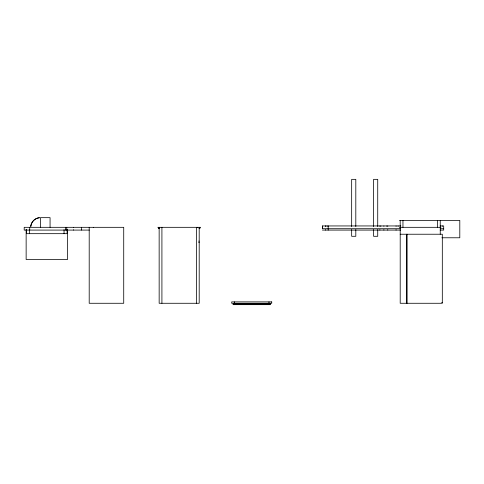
<?xml version="1.0" encoding="UTF-8"?>
<svg xmlns="http://www.w3.org/2000/svg" width="484" height="484" viewBox="0 0 484 484"><rect width="100%" height="100%" fill="white"/><g stroke="black" fill="none" stroke-linecap="round" stroke-linejoin="round"><path stroke-width="0.73" d="M400.437 228.708L322.411 228.708L322.417 225.943L400.843 225.943M322.417 228.708L322.411 225.943M399.518 220.42L459.8 220.42L459.8 237.777L441.886 237.777M440.125 225.943L443.695 225.943L443.695 230.088L440.204 230.088M157.784 227.323L200.57 227.323M399.518 227.323L440.924 227.323M158.462 228.012L159.472 228.012M199.118 228.012L199.886 228.012M159.472 228.363L158.462 228.363L158.462 227.323M199.118 228.363L199.886 228.363L199.886 227.323M440.337 228.708L443.695 228.708M89.304 230.088L24.2 230.088L24.2 227.323L123.722 227.323L123.722 303.274L89.201 303.274L89.201 227.323M322.411 230.088L400.625 230.088M400.201 234.232L442.315 234.232L442.315 303.274L400.201 303.274L400.201 220.42M198.682 241.135L199.196 241.135M198.682 242.514L199.196 242.514M441.668 302.579L442.315 302.579M442.315 225.943L442.315 226.288M440.246 220.42L440.246 234.232M437.482 220.42L437.482 227.323M407.104 234.232L407.104 303.274M406.415 234.232L406.415 303.274M402.96 220.42L402.96 227.323M398.126 225.943L398.126 226.288M396.057 225.943L396.069 226.288M396.057 229.652L396.057 230.088M387.769 225.943L387.769 226.288M387.769 229.652L387.769 230.088M386.867 225.943L386.867 226.288M383.885 225.943L383.885 226.288M383.885 229.652L383.885 230.088M380.854 225.943L380.854 226.288M379.886 225.943L379.886 226.288M379.886 229.652L379.886 230.088M377.726 226.554L377.726 179.346L373.594 179.346L373.581 226.554M377.726 229.549L377.726 236.295L373.587 236.295L373.581 229.549M355.807 226.554L355.807 179.346L351.668 179.346L351.662 226.554M355.807 229.549L355.807 236.295L351.668 236.295L351.662 229.549M328.176 225.943L328.176 230.088M327.91 225.943L327.91 226.288M325.932 225.943L325.932 226.288M325.411 225.943L325.411 226.288M325.411 229.652L325.411 230.088M269.6 303.274L269.6 303.964M268.977 301.889L268.977 304.654M234.456 301.889L234.456 304.654M233.839 303.274L233.839 303.964M199.196 227.323L199.196 303.274L159.163 303.274L159.151 227.323M197.127 227.323L197.127 227.716M196.437 227.323L196.437 303.274M161.916 227.323L161.916 303.274M161.226 227.323L161.226 227.716M93.333 227.323L93.333 227.668M81.578 227.323L81.578 230.088M73.622 227.323L73.622 227.668M73.622 229.743L73.622 230.088M67.566 229.537L67.566 259.509L26.142 259.509L26.142 229.537M67.082 229.664L67.082 233.675L26.487 233.675L26.487 229.664M66.762 227.323L66.762 230.088M65.667 227.323L65.667 230.088M64.045 229.664L64.045 233.675M50.07 227.323L50.07 217.661L40.408 217.661L40.408 227.323M29.724 227.323L29.724 230.088M29.524 229.664L29.524 233.675M30.825 226.016L30.776 226.458C31.097 221.926 35.011 218.024 39.537 217.697C35.169 218.03 31.357 221.66 30.825 226.016M271.73 301.889L231.709 301.889L231.697 303.274L271.73 303.274L271.742 301.889M270.356 303.964L233.082 303.964L233.076 304.654L270.356 304.654L270.356 303.964"/></g></svg>
